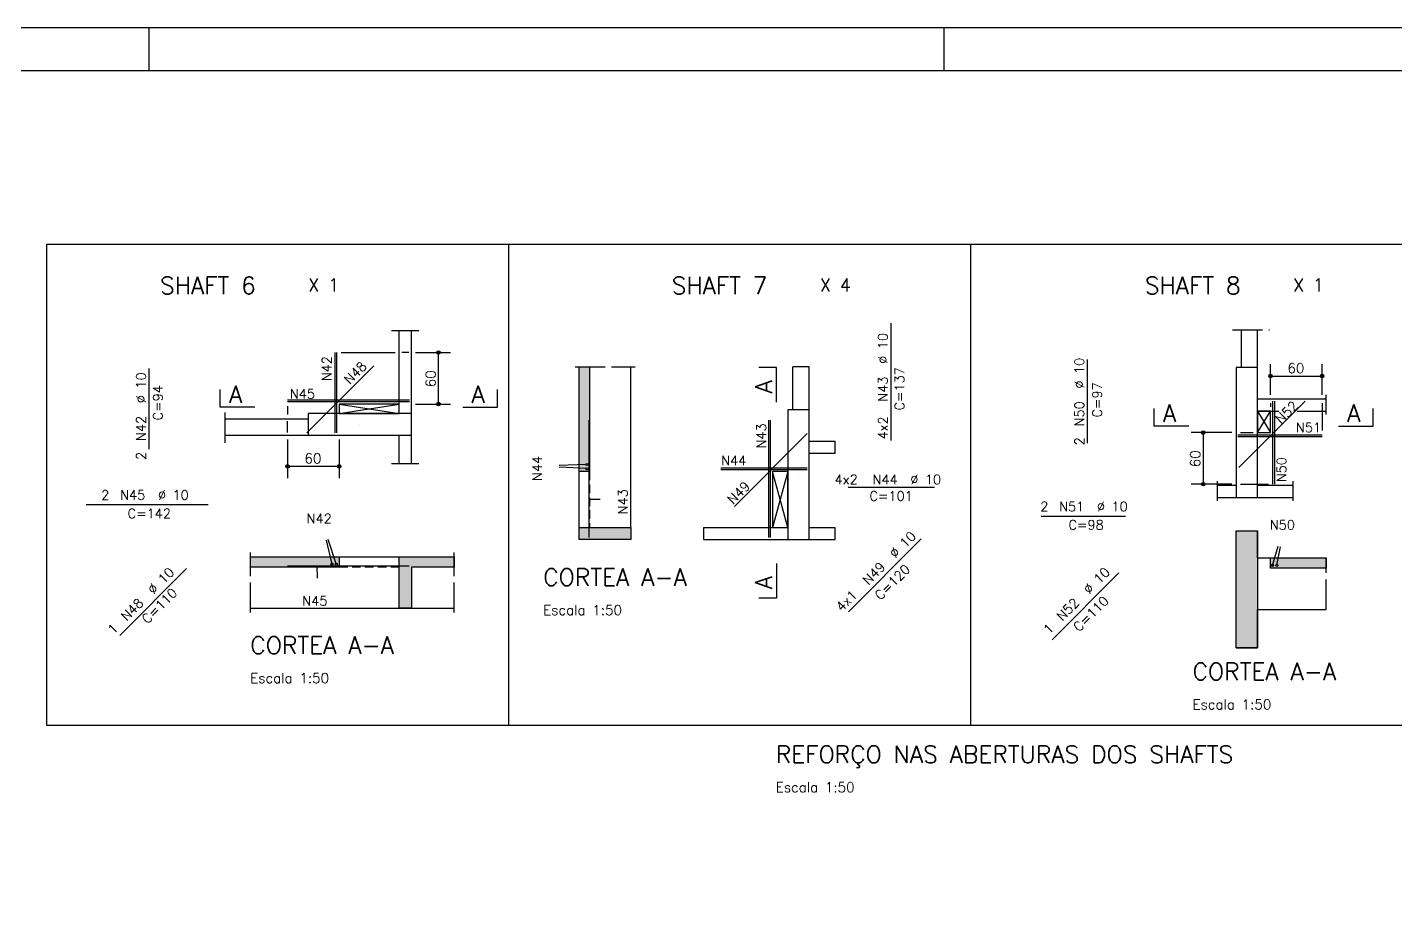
# Model space of a CAD drawing. Extents: x 0 to 119, y 0 to 84.
# Drawn here: x 42.07 to 73.9, y 63.79 to 84.1 of the extents above; entities that cross this region are included whole.
import ezdxf

# ---------------------------------------------------------------- set-up
doc = ezdxf.new("R2010")
doc.units = 0
doc.header["$MEASUREMENT"] = 0
for name, pattern in [('ESTILO_TQS_0001', [0.85, 0.7, -0.15]), ('ESTILO_TQS_0002', [0.3, 0.2, -0.1]), ('ESTILO_TQS_0003', [2.05, 1.5, -0.2, 0.15, -0.2])]:
    doc.linetypes.add(name, pattern=pattern)
for name, color, linetype in [('1', 1, 'CONTINUOUS'), ('15', 15, 'CONTINUOUS'), ('18', 4, 'CONTINUOUS'), ('2', 2, 'CONTINUOUS'), ('25', 1, 'CONTINUOUS'), ('26', 3, 'CONTINUOUS'), ('3', 3, 'CONTINUOUS'), ('51', 7, 'CONTINUOUS'), ('54', 7, 'CONTINUOUS'), ('6', 6, 'CONTINUOUS'), ('64', 7, 'CONTINUOUS')]:
    doc.layers.add(name, color=color, linetype=linetype)
doc.styles.get("Standard").update_dxf_attribs({"font": 'ROMANS.SHX'})

msp = doc.modelspace()

# ---------------------------------------------------------------- linework, layer by layer
at = {"layer": '1', "linetype": 'Continuous'}
for p, q in [((49.322545, 75.33627), (50.722545, 75.11627)), ((49.322545, 75.11627), (50.722545, 75.33627)), ((70.692719, 75.17488), (70.992719, 74.67488)), ((70.692719, 74.67488), (70.992719, 75.17488)), ((59.762102, 72.465621), (59.402102, 73.765621)), ((59.762102, 73.765621), (59.402102, 72.465621))]:
    msp.add_line(p, q, dxfattribs=at)
for points in [[(49.322545, 75.33627), (49.322545, 75.11627), (50.722545, 75.11627), (50.722545, 75.33627), (49.324658, 75.33627)], [(70.692719, 75.17488), (70.692719, 74.67488), (70.992719, 74.67488), (70.992719, 75.17488), (70.692719, 75.17488)], [(59.762102, 72.465621), (59.762102, 73.765621), (59.402102, 73.765621), (59.402102, 72.465621), (59.762102, 72.465621)]]:
    msp.add_lwpolyline(points, dxfattribs=at)
at = {"layer": '15', "linetype": 'ESTILO_TQS_0001'}
for p, q in [((50.538544, 77.050582), (51.178838, 77.050582)), ((70.107145, 77.063411), (70.970328, 77.063411)), ((54.810954, 76.205621), (56.210954, 76.205621)), ((60.262102, 76.205621), (59.882102, 76.205621)), ((72.287119, 75.094618), (72.287119, 75.554844)), ((46.671083, 74.438081), (46.671083, 75.177945)), ((60.862102, 74.195621), (60.862102, 74.475621)), ((50.538544, 73.957237), (51.178838, 73.957237)), ((69.762748, 73.084618), (69.762748, 73.544844)), ((71.521218, 73.084618), (71.521218, 73.544844)), ((57.802102, 72.465621), (57.802102, 72.185621)), ((60.862102, 72.185621), (60.862102, 72.465621)), ((70.192719, 72.389072), (70.692719, 72.389072)), ((47.262557, 70.486945), (47.262557, 71.886945)), ((52.002557, 70.486945), (52.002557, 71.886945)), ((72.287119, 70.560269), (72.287119, 71.760269)), ((70.192719, 69.667208), (70.692719, 69.667208))]:
    msp.add_line(p, q, dxfattribs=at)
at = {"layer": '15', "linetype": 'ESTILO_TQS_0002'}
for p, q in [((55.150954, 73.765621), (55.150954, 72.465621)), ((50.722545, 71.546945), (49.322545, 71.546945))]:
    msp.add_line(p, q, dxfattribs=at)
at = {"layer": '18', "linetype": 'Continuous'}
for p, q in [((51.102545, 76.53627), (51.914368, 76.53627)), ((51.636368, 75.33627), (51.636368, 76.53627)), ((70.992719, 75.55488), (70.992719, 76.266796)), ((72.192719, 75.55488), (72.192719, 76.266796)), ((70.992719, 75.988796), (72.192719, 75.988796)), ((51.102545, 75.33627), (51.914368, 75.33627)), ((55.129313, 74.965621), (55.129313, 72.235621)), ((48.122658, 74.51627), (48.122658, 73.610049)), ((49.322545, 74.51627), (49.322545, 73.610049)), ((70.092719, 74.67488), (69.146632, 74.67488)), ((69.424632, 74.67488), (69.424632, 73.47488)), ((49.322545, 73.888049), (48.122658, 73.888049)), ((70.092719, 73.47488), (69.146632, 73.47488)), ((48.122658, 71.576945), (50.952544, 71.576945))]:
    msp.add_line(p, q, dxfattribs=at)
for centre, radius in [((51.636368, 76.53627), 0.041625), ((51.636368, 76.53627), 0.02075), ((70.992719, 75.988796), 0.041625), ((70.992719, 75.988796), 0.02075), ((72.192719, 75.988796), 0.041625), ((72.192719, 75.988796), 0.02075), ((51.636368, 75.33627), 0.041625), ((51.636368, 75.33627), 0.02075), ((69.424632, 74.67488), 0.041625), ((69.424632, 74.67488), 0.02075), ((48.122658, 73.888049), 0.041625), ((48.122658, 73.888049), 0.02075), ((49.322545, 73.888049), 0.041625), ((49.322545, 73.888049), 0.02075), ((69.424632, 73.47488), 0.041625), ((69.424632, 73.47488), 0.02075)]:
    msp.add_circle(centre, radius, dxfattribs=at)
at = {"layer": '2', "linetype": 'Continuous'}
for p, q in [((44.9, 83.1), (44.9, 84.1)), ((63.4, 83.1), (63.4, 84.1))]:
    msp.add_line(p, q, dxfattribs=at)
msp.add_lwpolyline([(0, 0), (0, 84.1), (118.9, 84.1), (118.9, 0), (0, 0)], dxfattribs=at)
for centre in [(55.090839, 73.930346), (55.090839, 73.830621), (49.15782, 71.611945), (49.257545, 71.611945), (71.038765, 71.585269), (71.13849, 71.585269)]:
    msp.add_circle(centre, 0.025, dxfattribs=at)
at = {"layer": '25', "linetype": 'Continuous'}
for p, q in [((51.002545, 76.53627), (51.002545, 76.53627)), ((70.992719, 75.45488), (70.992719, 75.45488)), ((72.192719, 75.45488), (72.192719, 75.45488)), ((51.002545, 75.33627), (51.002545, 75.33627)), ((48.122658, 74.61627), (48.122658, 74.61627)), ((49.322545, 74.61627), (49.322545, 74.61627)), ((70.192719, 74.67488), (70.192719, 74.67488)), ((55.086308, 73.836077), (54.442311, 73.867201)), ((55.073948, 73.934957), (54.44256, 73.911561)), ((70.192719, 73.47488), (70.192719, 73.47488)), ((55.135, 73.124782), (55.397324, 73.122213)), ((49.159677, 71.615291), (49.029745, 72.172038)), ((49.253505, 71.618642), (49.071238, 72.183553)), ((71.03998, 71.583266), (71.172916, 72.032239)), ((71.138957, 71.587765), (71.222228, 72.020222)), ((48.805952, 71.583965), (48.807728, 71.285106))]:
    msp.add_line(p, q, dxfattribs=at)
for points in [[(70.192719, 73.16488), (70.692719, 73.16488), (70.692719, 76.18488), (70.192719, 76.18488), (70.192719, 73.16488)], [(59.762102, 72.185621), (60.262102, 72.185621), (60.262102, 75.205621), (59.762102, 75.205621), (59.762102, 72.185621)], [(48.603498, 74.61627), (51.002545, 74.61627), (51.002545, 75.11627), (48.603498, 75.11627), (48.603498, 74.61627)]]:
    msp.add_lwpolyline(points, dxfattribs=at)
at = {"layer": '26', "linetype": 'Continuous'}
for points in [[(55.150954, 73.765621), (54.910954, 73.765621), (54.910954, 76.205621), (55.150954, 76.205621), (55.150954, 73.765621)], [(56.110954, 72.465621), (56.110954, 72.185621), (54.910954, 72.185621), (54.910954, 72.465621), (56.110954, 72.465621)], [(70.192719, 72.389072), (70.692719, 72.389072), (70.692719, 69.667208), (70.192719, 69.667208), (70.192719, 72.389072)], [(49.322545, 71.786945), (49.322545, 71.546945), (47.262557, 71.546945), (47.262557, 71.786945), (49.322545, 71.786945)], [(51.002545, 70.586945), (50.722545, 70.586945), (50.722545, 71.786945), (52.002557, 71.786945), (52.002557, 71.546945), (51.002545, 71.546945), (51.002545, 70.586945)], [(72.287119, 71.760269), (72.287119, 71.520269), (70.992719, 71.520269), (70.992719, 71.760269), (72.287119, 71.760269)]]:
    msp.add_lwpolyline(points, dxfattribs=at)
for points in [[(55.150954, 73.765621), (54.910954, 73.765621), (54.910954, 76.205621)], [(55.150954, 73.765621), (54.910954, 76.205621), (55.150954, 76.205621)], [(55.150954, 73.765621), (55.150954, 76.205621), (55.150954, 73.765621)], [(56.110954, 72.465621), (56.110954, 72.185621), (54.910954, 72.185621)], [(56.110954, 72.465621), (54.910954, 72.185621), (54.910954, 72.465621)], [(56.110954, 72.465621), (54.910954, 72.465621), (56.110954, 72.465621)], [(70.192719, 72.389072), (70.692719, 72.389072), (70.692719, 69.667208)], [(70.192719, 72.389072), (70.692719, 69.667208), (70.192719, 69.667208)], [(70.192719, 72.389072), (70.192719, 69.667208), (70.192719, 72.389072)], [(49.322545, 71.786945), (49.322545, 71.546945), (47.262557, 71.546945)], [(49.322545, 71.786945), (47.262557, 71.546945), (47.262557, 71.786945)], [(49.322545, 71.786945), (47.262557, 71.786945), (49.322545, 71.786945)], [(51.002545, 71.546945), (50.722545, 70.586945), (50.722545, 71.786945)], [(51.002545, 71.546945), (50.722545, 71.786945), (52.002557, 71.786945)], [(51.002545, 71.546945), (52.002557, 71.786945), (52.002557, 71.546945)], [(72.287119, 71.760269), (72.287119, 71.520269), (70.992719, 71.520269)], [(72.287119, 71.760269), (70.992719, 71.520269), (70.992719, 71.760269)], [(72.287119, 71.760269), (70.992719, 71.760269), (72.287119, 71.760269)], [(51.002545, 71.546945), (51.002545, 70.586945), (50.722545, 70.586945)]]:
    msp.add_solid(points, dxfattribs=at)
at = {"layer": '3', "linetype": 'ESTILO_TQS_0001'}
for p, q in [((49.803022, 74.86627), (49.803022, 74.86627)), ((70.442719, 74.67488), (70.442719, 74.67488)), ((60.012102, 73.695621), (60.012102, 73.695621))]:
    msp.add_line(p, q, dxfattribs=at)
at = {"layer": '3', "linetype": 'Continuous'}
msp.add_lwpolyline([(117.9, 1), (2.499999, 1), (2.499999, 83.1), (117.9, 83.1), (117.9, 1)], dxfattribs=at)
at = {"layer": '51', "linetype": 'Continuous'}
for p, q in [((50.722545, 75.11627), (50.722545, 77.050582)), ((51.002545, 75.11627), (51.002545, 77.050582)), ((54.910954, 72.465621), (54.910954, 76.205621)), ((56.110954, 72.465621), (56.110954, 76.205621)), ((59.882102, 75.205621), (59.882102, 76.205621)), ((60.262102, 75.205621), (60.262102, 76.205621)), ((70.692719, 75.17488), (71.186002, 75.17488)), ((71.615187, 75.17488), (72.287119, 75.17488)), ((46.671083, 74.99627), (48.603498, 74.99627)), ((46.671083, 74.61627), (48.603498, 74.61627)), ((50.722545, 73.957237), (50.722545, 74.61627)), ((51.002545, 73.957237), (51.002545, 74.61627)), ((60.262102, 74.475621), (60.862102, 74.475621)), ((60.262102, 74.195621), (60.862102, 74.195621)), ((57.802102, 72.465621), (59.762102, 72.465621)), ((60.262102, 72.465621), (60.862102, 72.465621)), ((70.192719, 71.760269), (70.192719, 72.389072)), ((70.692719, 71.760269), (70.692719, 72.389072)), ((57.802102, 72.185621), (59.762102, 72.185621)), ((60.262102, 72.185621), (60.862102, 72.185621)), ((49.322545, 71.786945), (49.322545, 71.786945)), ((49.322545, 71.786945), (50.722545, 71.786945)), ((70.192719, 69.667208), (70.192719, 71.760269)), ((70.692719, 71.760269), (72.287119, 71.760269)), ((47.262557, 70.586945), (51.002545, 70.586945)), ((51.002545, 70.586945), (52.002557, 70.586945)), ((70.692719, 69.667208), (70.692719, 70.560269)), ((70.692719, 70.560269), (72.287119, 70.560269))]:
    msp.add_line(p, q, dxfattribs=at)
for points in [[(70.312719, 77.063411), (70.312719, 76.18488)], [(70.692719, 76.18488), (70.692719, 77.063411)], [(72.287119, 75.45488), (70.692719, 75.45488)], [(70.192719, 73.44488), (69.762748, 73.44488)], [(71.521218, 73.44488), (70.692719, 73.44488)], [(69.762748, 73.16488), (70.192719, 73.16488)], [(70.692719, 73.16488), (71.521218, 73.16488)]]:
    msp.add_lwpolyline(points, dxfattribs=at)
at = {"layer": '54', "linetype": 'ESTILO_TQS_0003'}
for p, q in [((49.372545, 76.53627), (50.622545, 76.53627)), ((50.942545, 76.53627), (50.782545, 76.53627)), ((48.122658, 75.28627), (48.122658, 75.09627)), ((70.992719, 75.35488), (70.992719, 75.27488)), ((72.192719, 75.35488), (72.192719, 74.72488)), ((48.122658, 74.67627), (48.122658, 74.93627)), ((70.292719, 74.67488), (70.592719, 74.67488)), ((70.292719, 73.47488), (70.942719, 73.47488))]:
    msp.add_line(p, q, dxfattribs=at)
at = {"layer": '6', "linetype": 'Continuous'}
for p, q in [((42.512263, 79.060676), (42.512263, 67.865654)), ((42.512263, 79.060676), (96.266854, 79.060676)), ((53.263181, 79.060676), (53.263181, 67.865654)), ((64.0141, 79.060676), (64.0141, 67.865654)), ((42.512263, 67.865654), (96.266854, 67.865654))]:
    msp.add_line(p, q, dxfattribs=at)
for points in [[(59.4972, 75.385281), (59.4972, 76.189224), (59.08801, 76.189224)], [(47.362298, 75.266555), (46.558354, 75.266555), (46.558354, 75.675745)], [(52.202175, 75.266555), (53.006118, 75.266555), (53.006118, 75.675745)], [(69.090896, 74.826018), (68.286953, 74.826018), (68.286953, 75.235208)], [(72.577955, 74.826018), (73.381898, 74.826018), (73.381898, 75.235208)], [(59.4972, 71.629264), (59.4972, 70.82532), (59.08801, 70.82532)]]:
    msp.add_lwpolyline(points, dxfattribs=at)
at = {"layer": '64', "linetype": 'Continuous'}
for p, q in [((62.163222, 74.489051), (62.163222, 77.219051)), ((49.232545, 74.66627), (49.232545, 76.53627)), ((49.272545, 74.66627), (49.272545, 76.53627)), ((44.906091, 74.284419), (44.906091, 76.164419)), ((48.574663, 74.66627), (50.133186, 76.224798)), ((66.735078, 74.43115), (66.735078, 76.37115)), ((50.962545, 75.42627), (48.122658, 75.42627)), ((50.962545, 75.38627), (48.122658, 75.38627)), ((71.802718, 75.40488), (70.257025, 73.859186)), ((71.042719, 75.40488), (71.042719, 73.47488)), ((71.082719, 75.40488), (71.082719, 73.47488)), ((59.312102, 74.965621), (59.312102, 72.235621)), ((59.352102, 74.965621), (59.352102, 72.235621)), ((60.215275, 74.649504), (58.518218, 72.952448)), ((70.232719, 74.62488), (72.192719, 74.62488)), ((70.232719, 74.58488), (72.192719, 74.58488)), ((58.202102, 73.855621), (60.212102, 73.855621)), ((58.202102, 73.815621), (60.212102, 73.815621)), ((61.164638, 73.406411), (63.174638, 73.406411)), ((43.439799, 72.999152), (46.277686, 72.999152)), ((65.660201, 72.733138), (67.620201, 72.733138)), ((61.171408, 70.504808), (62.868464, 72.201864)), ((44.219098, 69.954023), (45.774733, 71.509659)), ((65.910044, 69.856103), (67.465679, 71.411738))]:
    msp.add_line(p, q, dxfattribs=at)

# ---------------------------------------------------------------- texts
at = {"layer": '1', "linetype": 'Continuous'}
for s, p in [('SHAFT 6', (45.15583, 77.895857)), ('SHAFT 7', (57.060927, 77.895857)), ('SHAFT 8', (68.069156, 77.895857)), ('A', (46.762298, 75.364816)), ('A', (52.402175, 75.364816)), ('A', (68.490896, 74.924279)), ('A', (72.777955, 74.924279)), ('CORTEA A-A', (54.070387, 71.110522)), ('CORTEA A-A', (47.255122, 69.527177)), ('CORTEA A-A', (69.178281, 68.915905)), ('REFORÇO NAS ABERTURAS DOS SHAFTS', (59.481747, 66.989819))]:
    msp.add_text(s, height=0.4, dxfattribs=at).set_placement(p)
for p in [(59.398939, 75.585281), (59.398939, 71.029264)]:
    msp.add_text('A', height=0.4, rotation=90, dxfattribs=at).set_placement(p)
at = {"layer": '2', "linetype": 'Continuous'}
for p in [(54.070387, 70.430522), (47.255122, 68.847177), (69.178281, 68.235905), (59.481747, 66.309819)]:
    msp.add_text('Escala 1:50', height=0.23, dxfattribs=at).set_placement(p)
at = {"layer": '25', "linetype": 'Continuous'}
for s, height, rotation, p in [('N42', 0.22, 90, (49.14192, 75.86819)), ('N48', 0.22, 45, (49.569427, 75.779976)), ('60', 0.23, 90, (51.567368, 75.72927)), ('N52', 0.22, 45, (71.240515, 74.862482)), ('N43', 0.22, 90, (59.256246, 74.303118)), ('60', 0.23, 90, (69.355632, 73.86788)), ('N44', 0.22, 90, (54.03788, 73.547304)), ('N50', 0.22, 90, (71.358203, 73.517818)), ('N43', 0.22, 90, (56.032336, 72.772122)), ('N49', 0.22, 45, (58.489913, 72.991838))]:
    msp.add_text(s, height=height, rotation=rotation, dxfattribs=at).set_placement(p)
for s, height, p in [('60', 0.23, (71.385719, 76.057796)), ('N45', 0.22, (48.176173, 75.463683)), ('N51', 0.22, (71.583492, 74.682568)), ('60', 0.23, (48.515602, 73.957049)), ('N44', 0.22, (58.210946, 73.913271)), ('N42', 0.22, (48.566556, 72.563467)), ('N50', 0.22, (70.975557, 72.415877)), ('N45', 0.22, (48.465818, 70.650079))]:
    msp.add_text(s, height=height, dxfattribs=at).set_placement(p)
at = {"layer": '26', "linetype": 'Continuous'}
for s, rotation, p in [('%%c 10', 90, (62.08483, 76.273414)), ('C=137', 90, (62.4692, 75.186876)), ('%%c 10', 90, (66.65393, 75.697585)), ('%%c 10', 90, (44.823648, 75.358042)), ('N43', 90, (62.08483, 75.393414)), ('C=97', 90, (67.06768, 75.02399)), ('C=94', 90, (45.215583, 74.956286)), ('N50', 90, (66.65393, 74.817585)), ('N42', 90, (44.823648, 74.478042)), ('4x2', 90, (62.08483, 74.513414)), ('2', 90, (66.65393, 74.377585)), ('2', 90, (44.823648, 74.038042)), ('%%c 10', 45, (62.258066, 71.737154)), ('N49', 45, (61.635812, 71.114901)), ('%%c 10', 45.000023, (45.000388, 70.896333)), ('C=120', 45, (61.915282, 70.758796)), ('%%c 10', 45, (66.769658, 70.900238)), ('C=110', 45.000023, (44.86185, 70.210236)), ('N48', 45.000023, (44.378134, 70.274079)), ('4x1', 45, (61.013558, 70.492647)), ('N52', 45, (66.147404, 70.277985)), ('C=110', 45, (66.535739, 70.025146)), ('1', 45.000023, (44.067007, 69.962951)), ('1', 45, (65.836277, 69.966858))]:
    msp.add_text(s, height=0.22, rotation=rotation, dxfattribs=at).set_placement(p)
for s, p in [('4x2', (60.852183, 73.474062)), ('N44', (61.732183, 73.474062)), ('%%c 10', (62.612183, 73.474062)), ('2', (43.787212, 73.111081)), ('N45', (44.227212, 73.111081)), ('%%c 10', (45.107212, 73.111081)), ('C=101', (61.661942, 73.089173)), ('C=142', (44.400344, 72.683046)), ('2', (65.63379, 72.842566)), ('N51', (66.07379, 72.842566)), ('%%c 10', (66.95379, 72.842566)), ('C=98', (66.291714, 72.416659))]:
    msp.add_text(s, height=0.22, dxfattribs=at).set_placement(p)
at = {"layer": '51', "linetype": 'Continuous'}
for s, p in [('X 1', (48.602753, 77.959486)), ('X 4', (60.50785, 77.959486)), ('X 1', (71.51608, 77.959486))]:
    msp.add_text(s, height=0.3, dxfattribs=at).set_placement(p)

doc.saveas('drawing.dxf')
